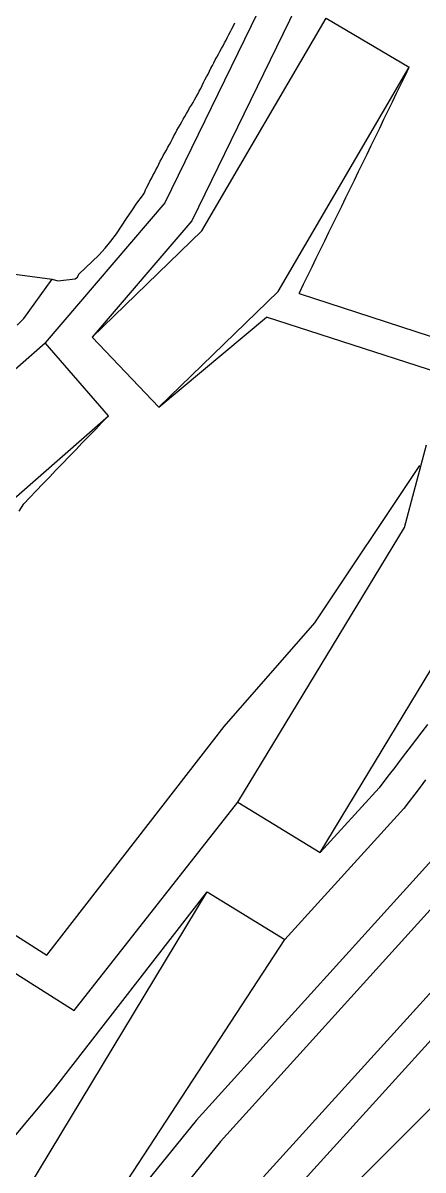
# Model space of a CAD drawing. Extents: x 115.113 to 115.1387, y -3.0991 to -3.0676.
# Drawn here: x 115.122454 to 115.123575, y -3.08711 to -3.083898 of the extents above; entities that cross this region are included whole.
import ezdxf

# ---------------------------------------------------------------- set-up
doc = ezdxf.new("R2010")
doc.units = 0
doc.header["$MEASUREMENT"] = 0
doc.layers.add('HRS_SMT2_R1', color=7, linetype='Continuous')

msp = doc.modelspace()

# ---------------------------------------------------------------- linework, layer by layer
at = {"layer": 'HRS_SMT2_R1', "color": 3}
for points in [[(115.1234486, -3.0829649, -30), (115.123335, -3.0834089, -30), (115.1228514, -3.0844016, -30), (115.1225159, -3.0847933, -30)], [(115.1228352, -3.0849731, -30), (115.1231688, -3.0846496, -33.8278542), (115.1235363, -3.0840217, -40)], [(115.1232274, -3.0846557, -40), (115.1232285, -3.0846536, -40), (115.1232403, -3.0846293, -40), (115.1232521, -3.084605, -40), (115.123264, -3.0845807, -40), (115.1232758, -3.0845564, -40), (115.1232877, -3.0845321, -40), (115.1232995, -3.0845078, -40), (115.1233113, -3.0844835, -40), (115.1233232, -3.0844592, -40), (115.123335, -3.0844349, -40), (115.1233469, -3.0844106, -40), (115.1233587, -3.0843863, -40), (115.1233705, -3.084362, -40), (115.1233824, -3.0843377, -40), (115.1233942, -3.0843134, -40), (115.1234061, -3.0842891, -40), (115.1234179, -3.0842648, -40), (115.1234298, -3.0842405, -40), (115.1234416, -3.0842162, -40), (115.1234534, -3.0841919, -40), (115.1234653, -3.0841676, -40), (115.1234771, -3.0841433, -40), (115.123489, -3.084119, -40), (115.1235008, -3.0840947, -40), (115.1235126, -3.0840704, -40), (115.1235245, -3.0840461, -40), (115.1235363, -3.0840217, -40)], [(115.1232274, -3.0846557, -40), (115.1237149, -3.0848135, -40)], [(115.1224437, -3.0852643, -30), (115.1224569, -3.0852438, -30), (115.1224732, -3.0852265, -30), (115.1224916, -3.0852074, -30), (115.12251, -3.0851883, -30), (115.1225283, -3.0851692, -30), (115.1225467, -3.0851501, -30), (115.1225651, -3.0851311, -30), (115.1225834, -3.085112, -30), (115.1226018, -3.0850929, -30), (115.1226202, -3.0850738, -30), (115.1226385, -3.0850547, -30), (115.1226569, -3.0850357, -30), (115.1226753, -3.0850166, -30), (115.1226936, -3.0849975, -30)], [(115.1225207, -3.0865075, -30), (115.1230178, -3.0858673, -30), (115.1232714, -3.0855775, -30), (115.1235656, -3.0851371, -30)], [(115.1221353, -3.0858489, -30), (115.1222855, -3.0863589, -30), (115.1225207, -3.0865075, -30)], [(115.123582, -3.0860172, -20), (115.1235667, -3.0860372, -20), (115.1235514, -3.0860572, -20), (115.1235361, -3.0860772, -20), (115.1235208, -3.0860971, -20), (115.123188, -3.0864636, -20)], [(115.1237108, -3.0862535, -10), (115.1230072, -3.0870295, -10), (115.1226956, -3.0874143, -10)], [(115.1219804, -3.0875502, -20), (115.1224118, -3.0870379, -20), (115.1225397, -3.0868845, -20), (115.1229699, -3.0863302, -20)], [(115.123899, -3.0864127, 0), (115.1231962, -3.0871874, 0)]]:
    msp.add_polyline3d(points, dxfattribs=at)
at = {"layer": 'HRS_SMT2_R1', "color": 1}
for points in [[(115.1234198, -3.0834403, -30), (115.1229271, -3.0844518, -30), (115.1226479, -3.0847779, -30)], [(115.1224383, -3.0847442, -20), (115.1224567, -3.0847253, -20), (115.1225362, -3.084615, -20)], [(115.1228352, -3.0849731, -30), (115.1231367, -3.0847213, -30)], [(115.1238298, -3.0849457, -30), (115.1231367, -3.0847213, -30)], [(115.1220403, -3.0858446, -20), (115.1222089, -3.0864172, -20), (115.122598, -3.0866632, -20)], [(115.1235871, -3.0858622, -20), (115.1235718, -3.0858822, -20), (115.1235565, -3.0859022, -20), (115.1235412, -3.0859222, -20), (115.1235259, -3.0859421, -20), (115.1235107, -3.0859621, -20), (115.1234954, -3.0859821, -20), (115.1234801, -3.0860021, -20), (115.1234648, -3.086022, -20), (115.1234518, -3.086039, -20), (115.1232867, -3.0862208, -20)], [(115.122598, -3.0866632, -20), (115.1230563, -3.0860796, -20)], [(115.1236443, -3.0861926, -10), (115.122939, -3.0869705, -10), (115.1226269, -3.087356, -10), (115.1226114, -3.0873738, -10), (115.1225938, -3.0873941, -10), (115.1225763, -3.0874142, -10), (115.1225666, -3.0874254, -10), (115.1225353, -3.0874623, -10)], [(115.1238297, -3.0863548, 0), (115.123128, -3.0871284, 0)]]:
    msp.add_polyline3d(points, dxfattribs=at)
at = {"layer": 'HRS_SMT2_R1', "color": 4}
for points in [[(115.1226479, -3.0847779, -30), (115.1229549, -3.0844801, -33.8278542), (115.1233038, -3.0838842, -40)], [(115.1233038, -3.0838842, -40), (115.1235363, -3.0840217, -40)], [(115.1228352, -3.0849731, -30), (115.1226479, -3.0847779, -30)], [(115.1217997, -3.0857217, -20), (115.1219756, -3.0853738, -23.3517132), (115.1222395, -3.0850364, -26.8293018), (115.1225159, -3.0847933, -30)], [(115.1226936, -3.0849975, -30), (115.1225159, -3.0847933, -30)], [(115.1220403, -3.0858446, -20), (115.1222042, -3.0855205, -23.3517132), (115.1224361, -3.085224, -26.8293018), (115.1226936, -3.0849975, -30)], [(115.1230563, -3.0860796, -20), (115.1235227, -3.0853103, -27.716032), (115.1235843, -3.0850792, -30)], [(115.1232867, -3.0862208, -20), (115.1237734, -3.0854181, -27.716032), (115.1238449, -3.0851493, -30)], [(115.1230563, -3.0860796, -20), (115.1232867, -3.0862208, -20)], [(115.1223526, -3.0873506, -10), (115.1229699, -3.0863302, -20)], [(115.1229699, -3.0863302, -20), (115.123188, -3.0864636, -20)], [(115.1225353, -3.0874623, -10), (115.123188, -3.0864636, -20)], [(115.1236, -3.0869321, 10), (115.1233828, -3.0871504, 8.0273857), (115.1230598, -3.0874896, 5), (115.1222145, -3.0883432, 0)]]:
    msp.add_polyline3d(points, dxfattribs=at)
at = {"layer": 'HRS_SMT2_R1', "color": 6}
msp.add_polyline3d([(115.1222136, -3.0845722, -10), (115.1225362, -3.084615, -20), (115.1225519, -3.0846195, -20.2427902), (115.1225761, -3.0846169, -20.8529282), (115.1226001, -3.0846139, -21.4127617), (115.1226068, -3.0846098, -21.3606796), (115.1226111, -3.0846015, -21.3494205), (115.122629, -3.084583, -21.76478), (115.1226484, -3.0845658, -22.3852959), (115.1226666, -3.0845476, -22.8424091), (115.1226841, -3.0845288, -23.1963081), (115.1227001, -3.0845087, -23.3401318), (115.1227158, -3.0844884, -23.4301949), (115.12273, -3.0844668, -23.3015671), (115.1227444, -3.0844453, -23.2010746), (115.1227588, -3.0844239, -23.1006184), (115.1227734, -3.0844025, -23.0273132), (115.122789, -3.0843821, -23.1056061), (115.1227944, -3.0843736, -22.9483833), (115.1227977, -3.0843652, -22.8654728), (115.1228016, -3.0843571, -22.8654728), (115.1228055, -3.084349, -22.8654728), (115.1228095, -3.084341, -22.8654728), (115.122814, -3.0843332, -22.9466324), (115.122818, -3.0843251, -22.9466324), (115.1228227, -3.0843175, -23.0463982), (115.1228266, -3.0843094, -23.0463982), (115.1228306, -3.0843013, -23.0463982), (115.1228345, -3.0842933, -23.0463982), (115.1228384, -3.0842852, -23.0463982), (115.122843, -3.0842774, -23.1249943), (115.1228469, -3.0842693, -23.1249943), (115.1228518, -3.0842618, -23.2438183), (115.1228558, -3.0842537, -23.2438183), (115.1228604, -3.084246, -23.336298), (115.1228644, -3.0842379, -23.336298), (115.1228689, -3.0842301, -23.4109383), (115.1228728, -3.0842221, -23.4109383), (115.1228768, -3.084214, -23.4109383), (115.1228814, -3.0842063, -23.5014458), (115.1228854, -3.0841982, -23.5014458), (115.1228901, -3.0841905, -23.5970421), (115.1228947, -3.0841828, -23.678093), (115.1228992, -3.084175, -23.7532177), (115.1229031, -3.0841669, -23.7532177), (115.122908, -3.0841593, -23.8693886), (115.1229126, -3.0841516, -23.9515362), (115.1229171, -3.0841438, -24.0232925), (115.122921, -3.0841357, -24.0232925), (115.1229259, -3.0841281, -24.1384163), (115.1229305, -3.0841204, -24.2202435), (115.122935, -3.0841126, -24.2919006), (115.1229389, -3.0841045, -24.2919006), (115.1229437, -3.0840968, -24.3979874), (115.1229477, -3.0840888, -24.3979874), (115.1229522, -3.084081, -24.4767895), (115.1229562, -3.0840729, -24.4767895), (115.1229601, -3.0840649, -24.4767895), (115.122964, -3.0840568, -24.4767895), (115.1229686, -3.0840491, -24.5577145), (115.1229725, -3.084041, -24.5577145), (115.1229765, -3.0840329, -24.5577145), (115.1229804, -3.0840248, -24.5577145), (115.122985, -3.0840171, -24.6403484), (115.1229889, -3.084009, -24.6403484), (115.1229929, -3.084001, -24.6403484), (115.1229975, -3.0839932, -24.7313595), (115.1230015, -3.0839852, -24.7313595), (115.123006, -3.0839774, -24.8023491), (115.1230099, -3.0839693, -24.8023491), (115.1230146, -3.0839616, -24.8924694), (115.1230185, -3.0839535, -24.8924694), (115.1230232, -3.0839458, -24.9907627), (115.1230272, -3.0839378, -24.9907627), (115.1230311, -3.0839297, -24.9907627), (115.1230357, -3.0839219, -25.0699825), (115.1230396, -3.0839139, -25.0699825), (115.1230435, -3.0839058, -25.0699825), (115.1230475, -3.0838977, -25.0699825)], dxfattribs=at)

doc.saveas('drawing.dxf')
